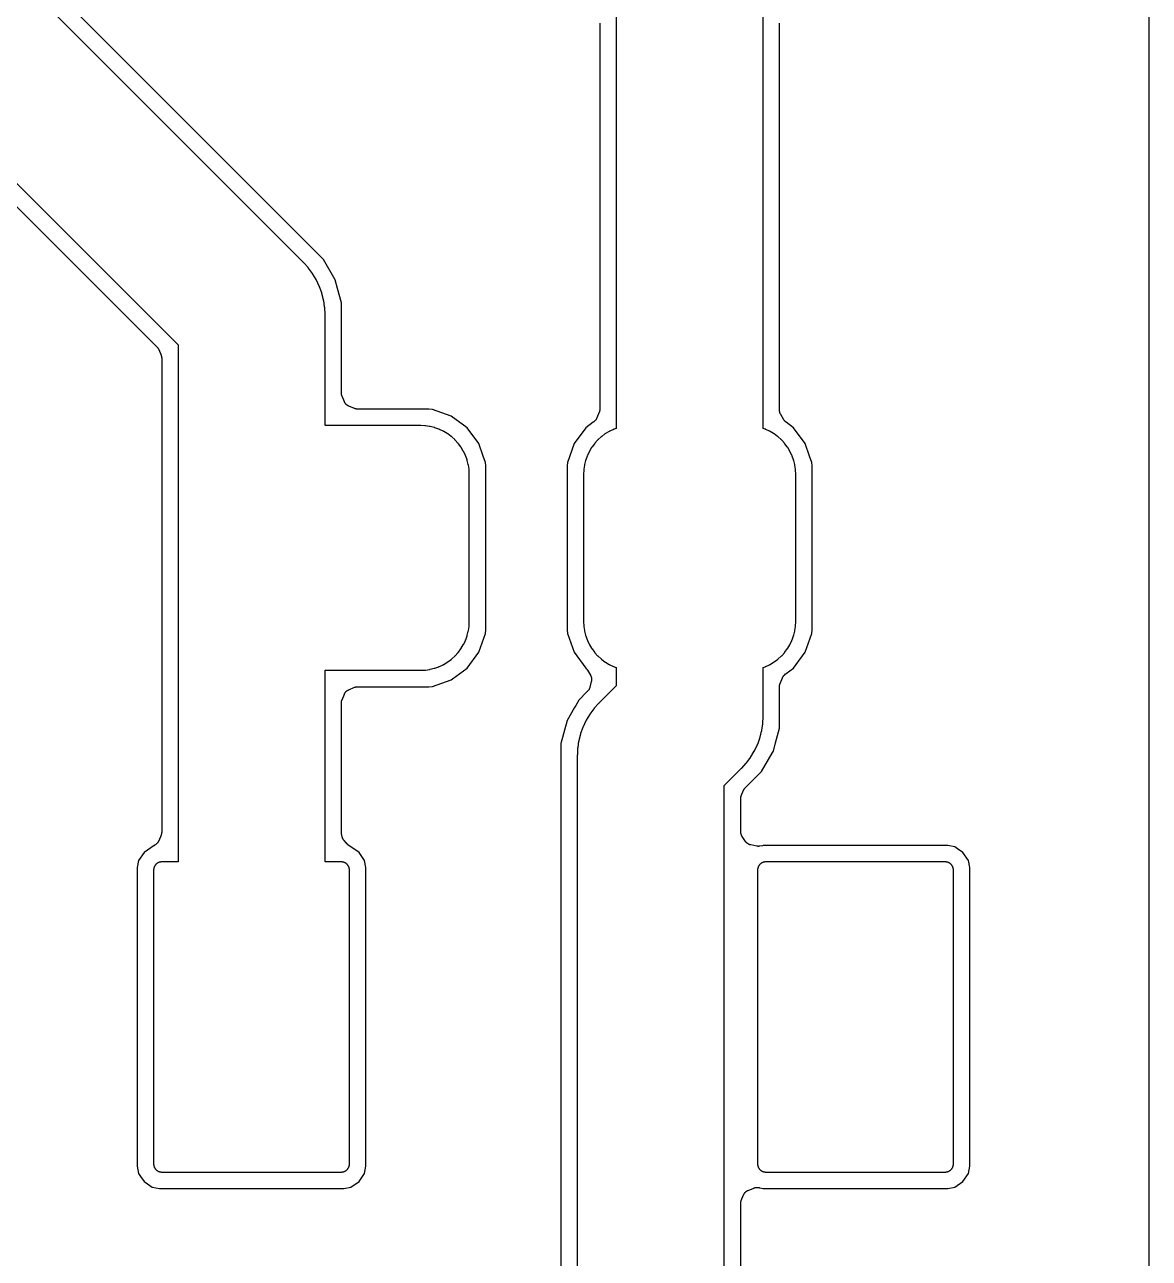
# Model space of a CAD drawing. Header units: metres. Extents: x 95.8 to 136.2, y -96.2 to -61.8.
# Drawn here: x 129.26 to 136.15, y -85.38 to -77.82 of the extents above; entities that cross this region are included whole.
import ezdxf

# ---------------------------------------------------------------- set-up
doc = ezdxf.new("R2010")
doc.units = ezdxf.units.M

msp = doc.modelspace()

# ---------------------------------------------------------------- linework, layer by layer
for points in [[(136.15, -94), (136.15, -64)], [(125.3354, -74.918), (130.1998, -79.7825), (130.1998, -82.95), (130.1, -82.95), (130.0988, -82.95), (130.0975, -82.9501), (130.0963, -82.9501), (130.0951, -82.9502), (130.0939, -82.9504), (130.0927, -82.9505), (130.0915, -82.9507), (130.0902, -82.951), (130.089, -82.9512), (130.0879, -82.9515), (130.0867, -82.9518), (130.0855, -82.9522), (130.0843, -82.9525), (130.0832, -82.9529), (130.082, -82.9534), (130.0809, -82.9538), (130.0797, -82.9543), (130.0786, -82.9548), (130.0775, -82.9553), (130.0764, -82.9559), (130.0754, -82.9565), (130.0743, -82.9571), (130.0733, -82.9578), (130.0722, -82.9584), (130.0712, -82.9591), (130.0702, -82.9598), (130.0692, -82.9606), (130.0683, -82.9613), (130.0673, -82.9621), (130.0664, -82.963), (130.0655, -82.9638), (130.0646, -82.9646), (130.0638, -82.9655), (130.063, -82.9664), (130.0621, -82.9673), (130.0613, -82.9683), (130.0606, -82.9692), (130.0598, -82.9702), (130.0591, -82.9712), (130.0584, -82.9722), (130.0578, -82.9733), (130.0571, -82.9743), (130.0565, -82.9754), (130.0559, -82.9764), (130.0553, -82.9775), (130.0548, -82.9786), (130.0543, -82.9797), (130.0538, -82.9809), (130.0534, -82.982), (130.0529, -82.9832), (130.0525, -82.9843), (130.0522, -82.9855), (130.0518, -82.9867), (130.0515, -82.9879), (130.0512, -82.989), (130.051, -82.9902), (130.0507, -82.9915), (130.0505, -82.9927), (130.0504, -82.9939), (130.0502, -82.9951), (130.0501, -82.9963), (130.0501, -82.9975), (130.05, -82.9988), (130.05, -83), (130.05, -84.8), (130.05, -84.8012), (130.0501, -84.8025), (130.0501, -84.8037), (130.0502, -84.8049), (130.0504, -84.8061), (130.0505, -84.8073), (130.0507, -84.8085), (130.051, -84.8098), (130.0512, -84.811), (130.0515, -84.8121), (130.0518, -84.8133), (130.0522, -84.8145), (130.0525, -84.8157), (130.0529, -84.8168), (130.0534, -84.818), (130.0538, -84.8191), (130.0543, -84.8203), (130.0548, -84.8214), (130.0553, -84.8225), (130.0559, -84.8236), (130.0565, -84.8246), (130.0571, -84.8257), (130.0578, -84.8267), (130.0584, -84.8278), (130.0591, -84.8288), (130.0598, -84.8298), (130.0606, -84.8308), (130.0613, -84.8317), (130.0621, -84.8327), (130.063, -84.8336), (130.0638, -84.8345), (130.0646, -84.8354), (130.0655, -84.8362), (130.0664, -84.837), (130.0673, -84.8379), (130.0683, -84.8387), (130.0692, -84.8394), (130.0702, -84.8402), (130.0712, -84.8409), (130.0722, -84.8416), (130.0733, -84.8422), (130.0743, -84.8429), (130.0754, -84.8435), (130.0764, -84.8441), (130.0775, -84.8447), (130.0786, -84.8452), (130.0797, -84.8457), (130.0809, -84.8462), (130.082, -84.8466), (130.0832, -84.8471), (130.0843, -84.8475), (130.0855, -84.8478), (130.0867, -84.8482), (130.0879, -84.8485), (130.089, -84.8488), (130.0902, -84.849), (130.0915, -84.8493), (130.0927, -84.8495), (130.0939, -84.8496), (130.0951, -84.8498), (130.0963, -84.8499), (130.0975, -84.8499), (130.0988, -84.85), (130.1, -84.85), (131.2, -84.85), (131.2012, -84.85), (131.2025, -84.8499), (131.2037, -84.8499), (131.2049, -84.8498), (131.2061, -84.8496), (131.2073, -84.8495), (131.2085, -84.8493), (131.2098, -84.849), (131.211, -84.8488), (131.2121, -84.8485), (131.2133, -84.8482), (131.2145, -84.8478), (131.2157, -84.8475), (131.2168, -84.8471), (131.218, -84.8466), (131.2191, -84.8462), (131.2203, -84.8457), (131.2214, -84.8452), (131.2225, -84.8447), (131.2236, -84.8441), (131.2246, -84.8435), (131.2257, -84.8429), (131.2267, -84.8422), (131.2278, -84.8416), (131.2288, -84.8409), (131.2298, -84.8402), (131.2308, -84.8394), (131.2317, -84.8387), (131.2327, -84.8379), (131.2336, -84.837), (131.2345, -84.8362), (131.2354, -84.8354), (131.2362, -84.8345), (131.237, -84.8336), (131.2379, -84.8327), (131.2387, -84.8317), (131.2394, -84.8308), (131.2402, -84.8298), (131.2409, -84.8288), (131.2416, -84.8278), (131.2422, -84.8267), (131.2429, -84.8257), (131.2435, -84.8246), (131.2441, -84.8236), (131.2447, -84.8225), (131.2452, -84.8214), (131.2457, -84.8203), (131.2462, -84.8191), (131.2466, -84.818), (131.2471, -84.8168), (131.2475, -84.8157), (131.2478, -84.8145), (131.2482, -84.8133), (131.2485, -84.8121), (131.2488, -84.811), (131.249, -84.8098), (131.2493, -84.8085), (131.2495, -84.8073), (131.2496, -84.8061), (131.2498, -84.8049), (131.2499, -84.8037), (131.2499, -84.8025), (131.25, -84.8012), (131.25, -84.8), (131.25, -83), (131.25, -82.9988), (131.2499, -82.9975), (131.2499, -82.9963), (131.2498, -82.9951), (131.2496, -82.9939), (131.2495, -82.9927), (131.2493, -82.9915), (131.249, -82.9902), (131.2488, -82.989), (131.2485, -82.9879), (131.2482, -82.9867), (131.2478, -82.9855), (131.2475, -82.9843), (131.2471, -82.9832), (131.2466, -82.982), (131.2462, -82.9809), (131.2457, -82.9797), (131.2452, -82.9786), (131.2447, -82.9775), (131.2441, -82.9764), (131.2435, -82.9754), (131.2429, -82.9743), (131.2422, -82.9733), (131.2416, -82.9722), (131.2409, -82.9712), (131.2402, -82.9702), (131.2394, -82.9692), (131.2387, -82.9683), (131.2379, -82.9673), (131.237, -82.9664), (131.2362, -82.9655), (131.2354, -82.9646), (131.2345, -82.9638), (131.2336, -82.963), (131.2327, -82.9621), (131.2317, -82.9613), (131.2308, -82.9606), (131.2298, -82.9598), (131.2288, -82.9591), (131.2278, -82.9584), (131.2267, -82.9578), (131.2257, -82.9571), (131.2246, -82.9565), (131.2236, -82.9559), (131.2225, -82.9553), (131.2214, -82.9548), (131.2203, -82.9543), (131.2191, -82.9538), (131.218, -82.9534), (131.2168, -82.9529), (131.2157, -82.9525), (131.2145, -82.9522), (131.2133, -82.9518), (131.2121, -82.9515), (131.211, -82.9512), (131.2098, -82.951), (131.2085, -82.9507), (131.2073, -82.9505), (131.2061, -82.9504), (131.2049, -82.9502), (131.2037, -82.9501), (131.2025, -82.9501), (131.2012, -82.95), (131.2, -82.95), (131.1002, -82.95), (131.1002, -81.776), (131.684, -81.776), (131.6852, -81.776), (131.6865, -81.7759), (131.711, -81.7747), (131.7122, -81.7747), (131.7134, -81.7746), (131.7146, -81.7744), (131.7158, -81.7743), (131.7401, -81.7707), (131.7413, -81.7705), (131.7425, -81.7702), (131.7437, -81.77), (131.7449, -81.7697), (131.7687, -81.7637), (131.7699, -81.7634), (131.7711, -81.7631), (131.7723, -81.7627), (131.7734, -81.7623), (131.7965, -81.754), (131.7977, -81.7536), (131.7988, -81.7532), (131.7999, -81.7527), (131.801, -81.7522), (131.8232, -81.7417), (131.8243, -81.7411), (131.8254, -81.7406), (131.8265, -81.74), (131.8276, -81.7394), (131.8486, -81.7268), (131.8496, -81.7261), (131.8507, -81.7254), (131.8517, -81.7247), (131.8527, -81.724), (131.8724, -81.7094), (131.8734, -81.7087), (131.8743, -81.7079), (131.8753, -81.7071), (131.8762, -81.7063), (131.8944, -81.6898), (131.8953, -81.689), (131.8961, -81.6881), (131.897, -81.6873), (131.8978, -81.6864), (131.9143, -81.6682), (131.9151, -81.6673), (131.9159, -81.6663), (131.9167, -81.6654), (131.9174, -81.6644), (131.932, -81.6447), (131.9327, -81.6437), (131.9334, -81.6427), (131.9341, -81.6416), (131.9348, -81.6406), (131.9474, -81.6196), (131.948, -81.6185), (131.9486, -81.6174), (131.9491, -81.6163), (131.9497, -81.6152), (131.9602, -81.593), (131.9607, -81.5919), (131.9612, -81.5908), (131.9616, -81.5897), (131.962, -81.5885), (131.9703, -81.5654), (131.9707, -81.5643), (131.9711, -81.5631), (131.9714, -81.5619), (131.9717, -81.5607), (131.9777, -81.5369), (131.978, -81.5357), (131.9782, -81.5345), (131.9785, -81.5333), (131.9787, -81.5321), (131.9823, -81.5078), (131.9824, -81.5066), (131.9826, -81.5054), (131.9827, -81.5042), (131.9827, -81.503), (131.9839, -81.4785), (131.984, -81.4772), (131.984, -81.476), (131.984, -80.576), (131.984, -80.5748), (131.9839, -80.5735), (131.9827, -80.549), (131.9827, -80.5478), (131.9826, -80.5466), (131.9824, -80.5454), (131.9823, -80.5442), (131.9787, -80.5199), (131.9785, -80.5187), (131.9782, -80.5175), (131.978, -80.5163), (131.9777, -80.5151), (131.9717, -80.4913), (131.9714, -80.4901), (131.9711, -80.4889), (131.9707, -80.4877), (131.9703, -80.4866), (131.962, -80.4635), (131.9616, -80.4623), (131.9612, -80.4612), (131.9607, -80.4601), (131.9602, -80.459), (131.9497, -80.4368), (131.9491, -80.4357), (131.9486, -80.4346), (131.948, -80.4335), (131.9474, -80.4324), (131.9348, -80.4114), (131.9341, -80.4104), (131.9334, -80.4093), (131.9327, -80.4083), (131.932, -80.4073), (131.9174, -80.3876), (131.9167, -80.3866), (131.9159, -80.3857), (131.9151, -80.3847), (131.9143, -80.3838), (131.8978, -80.3656), (131.897, -80.3647), (131.8961, -80.3639), (131.8953, -80.363), (131.8944, -80.3622), (131.8762, -80.3457), (131.8753, -80.3449), (131.8743, -80.3441), (131.8734, -80.3433), (131.8724, -80.3426), (131.8527, -80.328), (131.8517, -80.3273), (131.8507, -80.3266), (131.8496, -80.3259), (131.8486, -80.3252), (131.8276, -80.3126), (131.8265, -80.312), (131.8254, -80.3114), (131.8243, -80.3109), (131.8232, -80.3103), (131.801, -80.2998), (131.7999, -80.2993), (131.7988, -80.2988), (131.7977, -80.2984), (131.7965, -80.298), (131.7734, -80.2897), (131.7723, -80.2893), (131.7711, -80.2889), (131.7699, -80.2886), (131.7687, -80.2883), (131.7449, -80.2823), (131.7437, -80.282), (131.7425, -80.2818), (131.7413, -80.2815), (131.7401, -80.2813), (131.7158, -80.2777), (131.7146, -80.2776), (131.7134, -80.2774), (131.7122, -80.2773), (131.711, -80.2773), (131.6865, -80.2761), (131.6852, -80.276), (131.684, -80.276), (131.1002, -80.276), (131.1002, -79.596), (131.1002, -79.5948), (131.1001, -79.5935), (131.0982, -79.5543), (131.0981, -79.5531), (131.098, -79.5519), (131.0979, -79.5507), (131.0977, -79.5494), (131.092, -79.5106), (131.0918, -79.5094), (131.0915, -79.5082), (131.0913, -79.507), (131.091, -79.5058), (131.0815, -79.4677), (131.0812, -79.4665), (131.0808, -79.4653), (131.0804, -79.4641), (131.08, -79.463), (131.0668, -79.426), (131.0664, -79.4249), (131.0659, -79.4237), (131.0654, -79.4226), (131.0649, -79.4215), (131.0481, -79.386), (131.0476, -79.3849), (131.047, -79.3838), (131.0464, -79.3827), (131.0458, -79.3816), (131.0256, -79.348), (131.025, -79.3469), (131.0243, -79.3459), (131.0236, -79.3449), (131.0229, -79.3439), (130.9995, -79.3123), (130.9988, -79.3114), (130.998, -79.3104), (130.9972, -79.3095), (130.9964, -79.3085), (130.97, -79.2794), (130.9692, -79.2785), (130.9683, -79.2777), (125.7066, -74.0159)], [(125.9518, -75.6763), (130.0705, -79.795), (130.0714, -79.7959), (130.0722, -79.7968), (130.073, -79.7977), (130.0738, -79.7987), (130.0746, -79.7996), (130.0753, -79.8006), (130.076, -79.8016), (130.0767, -79.8026), (130.0774, -79.8036), (130.078, -79.8047), (130.0787, -79.8057), (130.0792, -79.8068), (130.0798, -79.8079), (130.0803, -79.809), (130.0809, -79.8101), (130.0813, -79.8112), (130.0957, -79.8459), (130.0961, -79.847), (130.0966, -79.8482), (130.097, -79.8493), (130.0973, -79.8505), (130.0977, -79.8517), (130.098, -79.8529), (130.0983, -79.8541), (130.0985, -79.8553), (130.0988, -79.8565), (130.099, -79.8577), (130.0991, -79.8589), (130.0993, -79.8601), (130.0994, -79.8614), (130.0994, -79.8626), (130.0995, -79.8638), (130.0995, -79.865), (130.0995, -82.7669), (130.0995, -82.7681), (130.0994, -82.7694), (130.0994, -82.7706), (130.0993, -82.7718), (130.0991, -82.773), (130.099, -82.7742), (130.0988, -82.7755), (130.0985, -82.7767), (130.0983, -82.7779), (130.098, -82.7791), (130.0977, -82.7802), (130.0973, -82.7814), (130.097, -82.7826), (130.0966, -82.7837), (130.0961, -82.7849), (130.0957, -82.786), (130.0813, -82.8207), (130.0809, -82.8218), (130.0803, -82.8229), (130.0798, -82.824), (130.0792, -82.8251), (130.0787, -82.8262), (130.078, -82.8273), (130.0774, -82.8283), (130.0767, -82.8293), (130.076, -82.8303), (130.0753, -82.8313), (130.0746, -82.8323), (130.0738, -82.8333), (130.073, -82.8342), (130.0722, -82.8351), (130.0714, -82.836), (130.0705, -82.8369), (130.0696, -82.8378), (130.0687, -82.8386), (130.0678, -82.8394), (130.0669, -82.8402), (130.0659, -82.841), (130.0649, -82.8417), (130.0639, -82.8424), (130.0629, -82.8431), (130.0593, -82.8455), (130.0584, -82.8463), (130.0575, -82.8471), (130.0565, -82.8479), (130.0556, -82.8486), (130.0546, -82.8493), (130.0536, -82.85), (129.9915, -82.8915), (129.9582, -82.9413), (129.9495, -82.9852), (129.9495, -84.8148), (129.9582, -84.8587), (129.9705, -84.877), (129.9915, -84.9085), (129.9984, -84.9131), (130.0413, -84.9418), (130.0852, -84.9505), (131.2148, -84.9505), (131.2587, -84.9418), (131.3085, -84.9085), (131.3418, -84.8587), (131.3505, -84.8148), (131.3505, -82.9852), (131.3418, -82.9413), (131.3085, -82.8915), (131.2464, -82.85), (131.2454, -82.8493), (131.2444, -82.8486), (131.2435, -82.8479), (131.2425, -82.8471), (131.2416, -82.8463), (131.2406, -82.8455), (131.2397, -82.8447), (131.2389, -82.8438), (131.238, -82.8429), (131.2372, -82.842), (131.2364, -82.8411), (131.2356, -82.8402), (131.2348, -82.8392), (131.2341, -82.8382), (131.2333, -82.8372), (131.2326, -82.8362), (131.232, -82.8352), (131.2313, -82.8342), (131.2307, -82.8331), (131.2304, -82.8325), (131.2189, -82.821), (131.218, -82.8201), (131.2172, -82.8192), (131.2164, -82.8183), (131.2156, -82.8174), (131.2148, -82.8164), (131.2141, -82.8154), (131.2133, -82.8144), (131.2126, -82.8134), (131.212, -82.8124), (131.2113, -82.8113), (131.2107, -82.8103), (131.2101, -82.8092), (131.2096, -82.8081), (131.209, -82.807), (131.2085, -82.8059), (131.208, -82.8048), (131.2076, -82.8036), (131.2071, -82.8025), (131.2067, -82.8013), (131.2064, -82.8002), (131.206, -82.799), (131.2057, -82.7978), (131.2054, -82.7966), (131.2052, -82.7954), (131.2015, -82.7767), (131.2012, -82.7754), (131.201, -82.7742), (131.2009, -82.773), (131.2007, -82.7718), (131.2006, -82.7706), (131.2006, -82.7694), (131.2005, -82.7681), (131.2005, -82.7669), (131.2005, -81.9755), (131.2005, -81.9743), (131.2006, -81.973), (131.2006, -81.9718), (131.2007, -81.9706), (131.2009, -81.9694), (131.201, -81.9682), (131.2012, -81.967), (131.2015, -81.9657), (131.2017, -81.9645), (131.202, -81.9634), (131.2023, -81.9622), (131.2027, -81.961), (131.203, -81.9598), (131.2034, -81.9587), (131.2039, -81.9575), (131.2043, -81.9564), (131.2187, -81.9217), (131.2191, -81.9206), (131.2197, -81.9195), (131.2202, -81.9184), (131.2208, -81.9173), (131.2213, -81.9162), (131.222, -81.9151), (131.2226, -81.9141), (131.2233, -81.9131), (131.224, -81.9121), (131.2247, -81.9111), (131.2254, -81.9101), (131.2262, -81.9091), (131.227, -81.9082), (131.2278, -81.9073), (131.2286, -81.9064), (131.2295, -81.9055), (131.2304, -81.9046), (131.2313, -81.9038), (131.2322, -81.903), (131.2331, -81.9022), (131.2341, -81.9014), (131.2351, -81.9007), (131.2361, -81.9), (131.2371, -81.8993), (131.2381, -81.8986), (131.2391, -81.898), (131.2402, -81.8973), (131.2413, -81.8968), (131.2424, -81.8962), (131.2435, -81.8957), (131.2446, -81.8951), (131.2457, -81.8947), (131.2804, -81.8803), (131.2815, -81.8799), (131.2827, -81.8794), (131.2838, -81.879), (131.285, -81.8787), (131.2862, -81.8783), (131.2874, -81.878), (131.2885, -81.8777), (131.2897, -81.8775), (131.291, -81.8772), (131.2922, -81.877), (131.2934, -81.8769), (131.2946, -81.8767), (131.2958, -81.8766), (131.297, -81.8766), (131.2983, -81.8765), (131.2995, -81.8765), (131.7359, -81.8765), (131.7579, -81.8744), (131.8733, -81.8341), (131.8818, -81.8278), (131.9704, -81.7624), (132.0421, -81.6653), (132.0824, -81.5499), (132.0845, -81.5279), (132.0845, -80.5241), (132.0824, -80.5021), (132.069, -80.4636), (132.0421, -80.3867), (131.9704, -80.2896), (131.8733, -80.2179), (131.7579, -80.1776), (131.7359, -80.1755), (131.2995, -80.1755), (131.2983, -80.1755), (131.297, -80.1754), (131.2958, -80.1754), (131.2946, -80.1753), (131.2934, -80.1751), (131.2922, -80.175), (131.291, -80.1748), (131.2897, -80.1745), (131.2885, -80.1743), (131.2874, -80.174), (131.2862, -80.1737), (131.285, -80.1733), (131.2838, -80.173), (131.2827, -80.1726), (131.2815, -80.1721), (131.2804, -80.1717), (131.2457, -80.1573), (131.2446, -80.1569), (131.2435, -80.1563), (131.2424, -80.1558), (131.2413, -80.1552), (131.2402, -80.1547), (131.2391, -80.154), (131.2381, -80.1534), (131.2371, -80.1527), (131.2361, -80.152), (131.2351, -80.1513), (131.2341, -80.1506), (131.2331, -80.1498), (131.2322, -80.149), (131.2313, -80.1482), (131.2304, -80.1474), (131.2295, -80.1465), (131.2286, -80.1456), (131.2278, -80.1447), (131.227, -80.1438), (131.2262, -80.1429), (131.2254, -80.1419), (131.2247, -80.1409), (131.224, -80.1399), (131.2233, -80.1389), (131.2226, -80.1379), (131.222, -80.1369), (131.2213, -80.1358), (131.2208, -80.1347), (131.2202, -80.1336), (131.2197, -80.1325), (131.2191, -80.1314), (131.2187, -80.1303), (131.2043, -80.0956), (131.2039, -80.0945), (131.2034, -80.0933), (131.203, -80.0922), (131.2027, -80.091), (131.2023, -80.0898), (131.202, -80.0886), (131.2017, -80.0875), (131.2015, -80.0863), (131.2012, -80.085), (131.201, -80.0838), (131.2009, -80.0826), (131.2007, -80.0814), (131.2006, -80.0802), (131.2006, -80.079), (131.2005, -80.0777), (131.2005, -80.0765), (131.2005, -79.679), (131.2005, -79.5235), (131.177, -79.4359), (131.163, -79.3835), (131.0905, -79.258), (125.8361, -74.0036)], [(132.8838, -77.6945), (132.8838, -80.2935), (132.8715, -80.298), (132.8703, -80.2984), (132.8692, -80.2988), (132.8681, -80.2993), (132.867, -80.2998), (132.8448, -80.3103), (132.8437, -80.3109), (132.8426, -80.3114), (132.8415, -80.312), (132.8404, -80.3126), (132.8194, -80.3252), (132.8184, -80.3259), (132.8173, -80.3266), (132.8163, -80.3273), (132.8153, -80.328), (132.7956, -80.3426), (132.7946, -80.3433), (132.7937, -80.3441), (132.7927, -80.3449), (132.7918, -80.3457), (132.7736, -80.3622), (132.7727, -80.363), (132.7719, -80.3639), (132.771, -80.3647), (132.7702, -80.3656), (132.7537, -80.3838), (132.7529, -80.3847), (132.7521, -80.3857), (132.7513, -80.3866), (132.7506, -80.3876), (132.736, -80.4073), (132.7353, -80.4083), (132.7346, -80.4093), (132.7339, -80.4104), (132.7332, -80.4114), (132.7206, -80.4324), (132.72, -80.4335), (132.7194, -80.4346), (132.7189, -80.4357), (132.7183, -80.4368), (132.7078, -80.459), (132.7073, -80.4601), (132.7068, -80.4612), (132.7064, -80.4623), (132.706, -80.4635), (132.6977, -80.4866), (132.6973, -80.4877), (132.6969, -80.4889), (132.6966, -80.4901), (132.6963, -80.4913), (132.6903, -80.5151), (132.69, -80.5163), (132.6898, -80.5175), (132.6895, -80.5187), (132.6893, -80.5199), (132.6857, -80.5442), (132.6856, -80.5454), (132.6854, -80.5466), (132.6853, -80.5478), (132.6853, -80.549), (132.6841, -80.5735), (132.684, -80.5748), (132.684, -80.576), (132.684, -81.476), (132.684, -81.4772), (132.6841, -81.4785), (132.6853, -81.503), (132.6853, -81.5042), (132.6854, -81.5054), (132.6856, -81.5066), (132.6857, -81.5078), (132.6893, -81.5321), (132.6895, -81.5333), (132.6898, -81.5345), (132.69, -81.5357), (132.6903, -81.5369), (132.6963, -81.5607), (132.6966, -81.5619), (132.6969, -81.5631), (132.6973, -81.5643), (132.6977, -81.5654), (132.706, -81.5885), (132.7064, -81.5897), (132.7068, -81.5908), (132.7073, -81.5919), (132.7078, -81.593), (132.7183, -81.6152), (132.7189, -81.6163), (132.7194, -81.6174), (132.72, -81.6185), (132.7206, -81.6196), (132.7332, -81.6406), (132.7339, -81.6416), (132.7346, -81.6427), (132.7353, -81.6437), (132.736, -81.6447), (132.7506, -81.6644), (132.7513, -81.6654), (132.7521, -81.6663), (132.7529, -81.6673), (132.7537, -81.6682), (132.7702, -81.6864), (132.771, -81.6873), (132.7719, -81.6881), (132.7727, -81.689), (132.7736, -81.6898), (132.7918, -81.7063), (132.7927, -81.7071), (132.7937, -81.7079), (132.7946, -81.7087), (132.7956, -81.7094), (132.8153, -81.724), (132.8163, -81.7247), (132.8173, -81.7254), (132.8184, -81.7261), (132.8194, -81.7268), (132.8404, -81.7394), (132.8415, -81.74), (132.8426, -81.7406), (132.8437, -81.7411), (132.8448, -81.7417), (132.867, -81.7522), (132.8681, -81.7527), (132.8692, -81.7532), (132.8703, -81.7536), (132.8715, -81.754), (132.8838, -81.7585), (132.8838, -81.8715), (132.7777, -81.9777), (132.7768, -81.9785), (132.776, -81.9794), (132.7496, -82.0085), (132.7488, -82.0095), (132.748, -82.0104), (132.7472, -82.0114), (132.7465, -82.0123), (132.7231, -82.0439), (132.7224, -82.0449), (132.7217, -82.0459), (132.721, -82.0469), (132.7204, -82.048), (132.7002, -82.0816), (132.6996, -82.0827), (132.699, -82.0838), (132.6984, -82.0849), (132.6979, -82.086), (132.6811, -82.1215), (132.6806, -82.1226), (132.6801, -82.1237), (132.6796, -82.1249), (132.6792, -82.126), (132.666, -82.163), (132.6656, -82.1641), (132.6652, -82.1653), (132.6648, -82.1665), (132.6645, -82.1677), (132.655, -82.2058), (132.6547, -82.207), (132.6545, -82.2082), (132.6542, -82.2094), (132.654, -82.2106), (132.6483, -82.2494), (132.6481, -82.2507), (132.648, -82.2519), (132.6479, -82.2531), (132.6478, -82.2543), (132.6459, -82.2935), (132.6458, -82.2948), (132.6458, -82.296), (132.6458, -90.4379)], [(133.5462, -90.6244), (133.5462, -82.4825), (133.6523, -82.3763), (133.6532, -82.3755), (133.654, -82.3746), (133.6804, -82.3455), (133.6812, -82.3445), (133.682, -82.3436), (133.6828, -82.3426), (133.6835, -82.3417), (133.7069, -82.3101), (133.7076, -82.3091), (133.7083, -82.3081), (133.709, -82.3071), (133.7096, -82.306), (133.7298, -82.2724), (133.7304, -82.2713), (133.731, -82.2702), (133.7316, -82.2691), (133.7321, -82.268), (133.7489, -82.2325), (133.7494, -82.2314), (133.7499, -82.2303), (133.7504, -82.2291), (133.7508, -82.228), (133.764, -82.191), (133.7644, -82.1899), (133.7648, -82.1887), (133.7652, -82.1875), (133.7655, -82.1863), (133.775, -82.1482), (133.7753, -82.147), (133.7755, -82.1458), (133.7758, -82.1446), (133.776, -82.1434), (133.7817, -82.1046), (133.7819, -82.1033), (133.782, -82.1021), (133.7821, -82.1009), (133.7822, -82.0997), (133.7841, -82.0605), (133.7842, -82.0592), (133.7842, -82.058), (133.7842, -81.7585), (133.7965, -81.754), (133.7977, -81.7536), (133.7988, -81.7532), (133.7999, -81.7527), (133.801, -81.7522), (133.8232, -81.7417), (133.8243, -81.7411), (133.8254, -81.7406), (133.8265, -81.74), (133.8276, -81.7394), (133.8486, -81.7268), (133.8496, -81.7261), (133.8507, -81.7254), (133.8517, -81.7247), (133.8527, -81.724), (133.8724, -81.7094), (133.8734, -81.7087), (133.8743, -81.7079), (133.8753, -81.7071), (133.8762, -81.7063), (133.8944, -81.6898), (133.8953, -81.689), (133.8961, -81.6881), (133.897, -81.6873), (133.8978, -81.6864), (133.9143, -81.6682), (133.9151, -81.6673), (133.9159, -81.6663), (133.9167, -81.6654), (133.9174, -81.6644), (133.932, -81.6447), (133.9327, -81.6437), (133.9334, -81.6427), (133.9341, -81.6416), (133.9348, -81.6406), (133.9474, -81.6196), (133.948, -81.6185), (133.9486, -81.6174), (133.9491, -81.6163), (133.9497, -81.6152), (133.9602, -81.593), (133.9607, -81.5919), (133.9612, -81.5908), (133.9616, -81.5897), (133.962, -81.5885), (133.9703, -81.5654), (133.9707, -81.5643), (133.9711, -81.5631), (133.9714, -81.5619), (133.9717, -81.5607), (133.9777, -81.5369), (133.978, -81.5357), (133.9782, -81.5345), (133.9785, -81.5333), (133.9787, -81.5321), (133.9823, -81.5078), (133.9824, -81.5066), (133.9826, -81.5054), (133.9827, -81.5042), (133.9827, -81.503), (133.9839, -81.4785), (133.984, -81.4772), (133.984, -81.476), (133.984, -80.576), (133.984, -80.5748), (133.9839, -80.5735), (133.9827, -80.549), (133.9827, -80.5478), (133.9826, -80.5466), (133.9824, -80.5454), (133.9823, -80.5442), (133.9787, -80.5199), (133.9785, -80.5187), (133.9782, -80.5175), (133.978, -80.5163), (133.9777, -80.5151), (133.9717, -80.4913), (133.9714, -80.4901), (133.9711, -80.4889), (133.9707, -80.4877), (133.9703, -80.4866), (133.962, -80.4635), (133.9616, -80.4623), (133.9612, -80.4612), (133.9607, -80.4601), (133.9602, -80.459), (133.9497, -80.4368), (133.9491, -80.4357), (133.9486, -80.4346), (133.948, -80.4335), (133.9474, -80.4324), (133.9348, -80.4114), (133.9341, -80.4104), (133.9334, -80.4093), (133.9327, -80.4083), (133.932, -80.4073), (133.9174, -80.3876), (133.9167, -80.3866), (133.9159, -80.3857), (133.9151, -80.3847), (133.9143, -80.3838), (133.8978, -80.3656), (133.897, -80.3647), (133.8961, -80.3639), (133.8953, -80.363), (133.8944, -80.3622), (133.8762, -80.3457), (133.8753, -80.3449), (133.8743, -80.3441), (133.8734, -80.3433), (133.8724, -80.3426), (133.8527, -80.328), (133.8517, -80.3273), (133.8507, -80.3266), (133.8496, -80.3259), (133.8486, -80.3252), (133.8276, -80.3126), (133.8265, -80.312), (133.8254, -80.3114), (133.8243, -80.3109), (133.8232, -80.3103), (133.801, -80.2998), (133.7999, -80.2993), (133.7988, -80.2988), (133.7977, -80.2984), (133.7965, -80.298), (133.7842, -80.2935), (133.7842, -77.6945)], [(132.7835, -77.8118), (132.7835, -80.1762), (132.7835, -80.1775), (132.7834, -80.1787), (132.7834, -80.1799), (132.7833, -80.1811), (132.7831, -80.1824), (132.783, -80.1836), (132.7828, -80.1848), (132.7825, -80.186), (132.7823, -80.1872), (132.782, -80.1884), (132.7817, -80.1896), (132.7813, -80.1907), (132.781, -80.1919), (132.7806, -80.1931), (132.7801, -80.1942), (132.7797, -80.1954), (132.7653, -80.23), (132.7649, -80.2311), (132.7643, -80.2323), (132.7638, -80.2334), (132.7632, -80.2345), (132.7626, -80.2355), (132.762, -80.2366), (132.7614, -80.2376), (132.7607, -80.2387), (132.76, -80.2397), (132.7593, -80.2407), (132.7585, -80.2417), (132.7578, -80.2426), (132.757, -80.2436), (132.7562, -80.2445), (132.7553, -80.2454), (132.7545, -80.2463), (132.7536, -80.2471), (132.7527, -80.248), (132.7518, -80.2488), (132.7462, -80.2536), (132.7453, -80.2544), (132.7443, -80.2551), (132.7433, -80.2559), (132.6976, -80.2896), (132.6259, -80.3867), (132.5856, -80.502), (132.5835, -80.5241), (132.5835, -81.5279), (132.5856, -81.5499), (132.6259, -81.6652), (132.6986, -81.7637), (132.6989, -81.764), (132.6998, -81.7649), (132.7006, -81.7658), (132.7014, -81.7667), (132.7022, -81.7677), (132.703, -81.7686), (132.7037, -81.7696), (132.7045, -81.7706), (132.7052, -81.7716), (132.7058, -81.7726), (132.7065, -81.7737), (132.7066, -81.7739), (132.7073, -81.775), (132.7259, -81.8058), (132.7265, -81.8069), (132.7271, -81.808), (132.7276, -81.809), (132.7282, -81.8101), (132.7287, -81.8113), (132.7292, -81.8124), (132.7296, -81.8135), (132.7301, -81.8147), (132.7305, -81.8158), (132.7308, -81.817), (132.7312, -81.8182), (132.7315, -81.8194), (132.7318, -81.8206), (132.732, -81.8218), (132.7323, -81.823), (132.7325, -81.8242), (132.7326, -81.8254), (132.7328, -81.8266), (132.7329, -81.8278), (132.7329, -81.829), (132.733, -81.8303), (132.733, -81.8315), (132.733, -81.8327), (132.733, -81.834), (132.7329, -81.8352), (132.7328, -81.8364), (132.7326, -81.8376), (132.7325, -81.8388), (132.7323, -81.84), (132.7321, -81.8412), (132.7318, -81.8424), (132.7315, -81.8436), (132.7225, -81.88), (132.7222, -81.8812), (132.7219, -81.8824), (132.7215, -81.8836), (132.7211, -81.8848), (132.7207, -81.8859), (132.7202, -81.887), (132.7197, -81.8882), (132.7192, -81.8893), (132.7187, -81.8904), (132.7181, -81.8915), (132.7175, -81.8926), (132.7169, -81.8936), (132.7163, -81.8947), (132.7156, -81.8957), (132.7149, -81.8967), (132.7142, -81.8977), (132.7134, -81.8987), (132.7127, -81.8997), (132.7119, -81.9006), (132.7071, -81.9062), (132.7063, -81.9071), (132.7054, -81.908), (132.7046, -81.9089), (132.6555, -81.958), (132.6364, -81.991), (132.629, -82.0039), (132.583, -82.0835), (132.5455, -82.2235), (132.5455, -82.3789), (132.5455, -82.379), (132.5455, -90.3554)], [(133.6465, -89.0592), (133.6465, -85.0435), (133.6465, -85.0423), (133.6466, -85.0411), (133.6466, -85.0399), (133.6467, -85.0386), (133.6469, -85.0374), (133.647, -85.0362), (133.6472, -85.035), (133.6475, -85.0338), (133.6477, -85.0326), (133.648, -85.0314), (133.6483, -85.0302), (133.6487, -85.029), (133.649, -85.0279), (133.6494, -85.0267), (133.6499, -85.0256), (133.6503, -85.0244), (133.6647, -84.9898), (133.6651, -84.9886), (133.6657, -84.9875), (133.6662, -84.9864), (133.6668, -84.9853), (133.6673, -84.9843), (133.668, -84.9832), (133.6686, -84.9821), (133.6693, -84.9811), (133.67, -84.9801), (133.6707, -84.9791), (133.6714, -84.9781), (133.6722, -84.9772), (133.673, -84.9762), (133.6738, -84.9753), (133.6746, -84.9744), (133.6755, -84.9735), (133.6764, -84.9727), (133.6773, -84.9719), (133.6782, -84.971), (133.6791, -84.9702), (133.6801, -84.9695), (133.6811, -84.9687), (133.6821, -84.968), (133.6831, -84.9673), (133.6841, -84.9667), (133.6851, -84.966), (133.6862, -84.9654), (133.6873, -84.9648), (133.6884, -84.9642), (133.6895, -84.9637), (133.6906, -84.9632), (133.6917, -84.9627), (133.7264, -84.9484), (133.7275, -84.9479), (133.7287, -84.9475), (133.7298, -84.9471), (133.731, -84.9467), (133.7322, -84.9464), (133.7334, -84.946), (133.7345, -84.9458), (133.7357, -84.9455), (133.737, -84.9453), (133.7382, -84.9451), (133.7394, -84.9449), (133.7406, -84.9448), (133.7418, -84.9447), (133.743, -84.9446), (133.7443, -84.9446), (133.7455, -84.9445), (133.7467, -84.9446), (133.748, -84.9446), (133.7492, -84.9447), (133.7504, -84.9448), (133.76, -84.9457), (133.7612, -84.9459), (133.7624, -84.946), (133.7636, -84.9462), (133.7648, -84.9464), (133.7852, -84.9505), (134.9148, -84.9505), (134.9587, -84.9418), (135.0085, -84.9085), (135.0418, -84.8587), (135.0505, -84.8148), (135.0505, -82.9852), (135.0418, -82.9413), (135.0085, -82.8915), (134.9757, -82.8696), (134.9587, -82.8582), (134.9148, -82.8495), (133.7852, -82.8495), (133.7797, -82.8506), (133.7648, -82.8536), (133.7636, -82.8538), (133.7624, -82.854), (133.7612, -82.8541), (133.76, -82.8543), (133.7587, -82.8544), (133.7575, -82.8545), (133.7563, -82.8545), (133.7551, -82.8545), (133.7538, -82.8545), (133.7526, -82.8545), (133.7514, -82.8544), (133.7502, -82.8543), (133.7489, -82.8541), (133.7477, -82.854), (133.7465, -82.8538), (133.7453, -82.8536), (133.7085, -82.8462), (133.7073, -82.846), (133.7061, -82.8457), (133.7049, -82.8454), (133.7038, -82.845), (133.7026, -82.8447), (133.7014, -82.8443), (133.7003, -82.8438), (133.6991, -82.8434), (133.698, -82.8429), (133.6969, -82.8424), (133.6958, -82.8419), (133.6947, -82.8413), (133.6936, -82.8407), (133.6926, -82.8401), (133.6915, -82.8394), (133.6905, -82.8388), (133.6895, -82.8381), (133.6885, -82.8374), (133.6875, -82.8366), (133.6866, -82.8358), (133.6856, -82.8351), (133.6847, -82.8342), (133.6838, -82.8334), (133.6829, -82.8325), (133.6821, -82.8317), (133.6812, -82.8308), (133.6804, -82.8299), (133.6796, -82.8289), (133.6789, -82.828), (133.6781, -82.827), (133.6774, -82.826), (133.6767, -82.825), (133.6559, -82.7938), (133.6552, -82.7928), (133.6546, -82.7917), (133.6539, -82.7907), (133.6533, -82.7896), (133.6528, -82.7885), (133.6522, -82.7874), (133.6517, -82.7863), (133.6512, -82.7851), (133.6508, -82.784), (133.6504, -82.7829), (133.65, -82.7817), (133.6496, -82.7805), (133.6493, -82.7793), (133.6489, -82.7782), (133.6487, -82.777), (133.6484, -82.7758), (133.6482, -82.7746), (133.648, -82.7733), (133.6478, -82.7721), (133.6477, -82.7709), (133.6467, -82.7614), (133.6466, -82.7601), (133.6466, -82.7589), (133.6465, -82.7577), (133.6465, -82.7565), (133.6465, -82.565), (133.6465, -82.5638), (133.6466, -82.5626), (133.6466, -82.5614), (133.6467, -82.5601), (133.6469, -82.5589), (133.647, -82.5577), (133.6472, -82.5565), (133.6475, -82.5553), (133.6477, -82.5541), (133.648, -82.5529), (133.6483, -82.5517), (133.6487, -82.5505), (133.649, -82.5493), (133.6494, -82.5482), (133.6499, -82.547), (133.6503, -82.5459), (133.6647, -82.5112), (133.6651, -82.5101), (133.6657, -82.509), (133.6662, -82.5079), (133.6668, -82.5068), (133.6673, -82.5057), (133.668, -82.5047), (133.6686, -82.5036), (133.6693, -82.5026), (133.67, -82.5016), (133.6707, -82.5006), (133.6714, -82.4996), (133.6722, -82.4987), (133.673, -82.4977), (133.6738, -82.4968), (133.6746, -82.4959), (133.6755, -82.495), (133.7745, -82.396), (133.8397, -82.2831), (133.847, -82.2705), (133.8603, -82.2206), (133.8845, -82.1305), (133.8845, -81.976), (133.8845, -81.9759), (133.8845, -81.8758), (133.8845, -81.8745), (133.8846, -81.8733), (133.8846, -81.8721), (133.8847, -81.8709), (133.8849, -81.8696), (133.885, -81.8684), (133.8852, -81.8672), (133.8855, -81.866), (133.8857, -81.8648), (133.886, -81.8636), (133.8863, -81.8624), (133.8867, -81.8613), (133.887, -81.8601), (133.8874, -81.8589), (133.8879, -81.8578), (133.8883, -81.8566), (133.9027, -81.822), (133.9031, -81.8209), (133.9037, -81.8197), (133.9042, -81.8186), (133.9048, -81.8175), (133.9054, -81.8165), (133.906, -81.8154), (133.9066, -81.8144), (133.9073, -81.8133), (133.908, -81.8123), (133.9087, -81.8113), (133.9095, -81.8103), (133.9102, -81.8094), (133.911, -81.8084), (133.9118, -81.8075), (133.9127, -81.8066), (133.9135, -81.8057), (133.9144, -81.8049), (133.9153, -81.804), (133.9162, -81.8032), (133.9218, -81.7985), (133.9227, -81.7977), (133.9237, -81.7969), (133.9247, -81.7961), (133.9704, -81.7624), (134.0421, -81.6653), (134.0824, -81.5499), (134.0845, -81.5279), (134.0845, -80.5241), (134.0824, -80.5021), (134.069, -80.4636), (134.0421, -80.3867), (133.9704, -80.2896), (133.9247, -80.2559), (133.9237, -80.2551), (133.9228, -80.2544), (133.9218, -80.2536), (133.9209, -80.2528), (133.92, -80.252), (133.9191, -80.2511), (133.9183, -80.2502), (133.9174, -80.2493), (133.9166, -80.2484), (133.9158, -80.2475), (133.9151, -80.2465), (133.9143, -80.2455), (133.9136, -80.2445), (133.9129, -80.2435), (133.9122, -80.2425), (133.9116, -80.2415), (133.8922, -80.2093), (133.8916, -80.2083), (133.891, -80.2072), (133.8904, -80.2061), (133.8899, -80.205), (133.8894, -80.2039), (133.8889, -80.2028), (133.8884, -80.2016), (133.888, -80.2005), (133.8876, -80.1993), (133.8872, -80.1981), (133.8869, -80.197), (133.8866, -80.1958), (133.8863, -80.1946), (133.886, -80.1934), (133.8858, -80.1922), (133.8856, -80.1909), (133.8854, -80.1897), (133.8853, -80.1885), (133.8852, -80.1873), (133.8846, -80.18), (133.8846, -80.1787), (133.8845, -80.1775), (133.8845, -80.1762), (133.8845, -77.8118)], [(133.75, -83), (133.75, -84.8), (133.75, -84.8012), (133.7501, -84.8025), (133.7501, -84.8037), (133.7502, -84.8049), (133.7504, -84.8061), (133.7505, -84.8073), (133.7507, -84.8085), (133.751, -84.8098), (133.7512, -84.811), (133.7515, -84.8121), (133.7518, -84.8133), (133.7522, -84.8145), (133.7525, -84.8157), (133.7529, -84.8168), (133.7534, -84.818), (133.7538, -84.8191), (133.7543, -84.8203), (133.7548, -84.8214), (133.7553, -84.8225), (133.7559, -84.8236), (133.7565, -84.8246), (133.7571, -84.8257), (133.7578, -84.8267), (133.7584, -84.8278), (133.7591, -84.8288), (133.7598, -84.8298), (133.7606, -84.8308), (133.7613, -84.8317), (133.7621, -84.8327), (133.763, -84.8336), (133.7638, -84.8345), (133.7646, -84.8354), (133.7655, -84.8362), (133.7664, -84.837), (133.7673, -84.8379), (133.7683, -84.8387), (133.7692, -84.8394), (133.7702, -84.8402), (133.7712, -84.8409), (133.7722, -84.8416), (133.7733, -84.8422), (133.7743, -84.8429), (133.7754, -84.8435), (133.7764, -84.8441), (133.7775, -84.8447), (133.7786, -84.8452), (133.7797, -84.8457), (133.7809, -84.8462), (133.782, -84.8466), (133.7832, -84.8471), (133.7843, -84.8475), (133.7855, -84.8478), (133.7867, -84.8482), (133.7879, -84.8485), (133.789, -84.8488), (133.7902, -84.849), (133.7915, -84.8493), (133.7927, -84.8495), (133.7939, -84.8496), (133.7951, -84.8498), (133.7963, -84.8499), (133.7975, -84.8499), (133.7988, -84.85), (133.8, -84.85), (134.9, -84.85), (134.9012, -84.85), (134.9025, -84.8499), (134.9037, -84.8499), (134.9049, -84.8498), (134.9061, -84.8496), (134.9073, -84.8495), (134.9085, -84.8493), (134.9098, -84.849), (134.911, -84.8488), (134.9121, -84.8485), (134.9133, -84.8482), (134.9145, -84.8478), (134.9157, -84.8475), (134.9168, -84.8471), (134.918, -84.8466), (134.9191, -84.8462), (134.9203, -84.8457), (134.9214, -84.8452), (134.9225, -84.8447), (134.9236, -84.8441), (134.9246, -84.8435), (134.9257, -84.8429), (134.9267, -84.8422), (134.9278, -84.8416), (134.9288, -84.8409), (134.9298, -84.8402), (134.9308, -84.8394), (134.9317, -84.8387), (134.9327, -84.8379), (134.9336, -84.837), (134.9345, -84.8362), (134.9354, -84.8354), (134.9362, -84.8345), (134.937, -84.8336), (134.9379, -84.8327), (134.9387, -84.8317), (134.9394, -84.8308), (134.9402, -84.8298), (134.9409, -84.8288), (134.9416, -84.8278), (134.9422, -84.8267), (134.9429, -84.8257), (134.9435, -84.8246), (134.9441, -84.8236), (134.9447, -84.8225), (134.9452, -84.8214), (134.9457, -84.8203), (134.9462, -84.8191), (134.9466, -84.818), (134.9471, -84.8168), (134.9475, -84.8157), (134.9478, -84.8145), (134.9482, -84.8133), (134.9485, -84.8121), (134.9488, -84.811), (134.949, -84.8098), (134.9493, -84.8085), (134.9495, -84.8073), (134.9496, -84.8061), (134.9498, -84.8049), (134.9499, -84.8037), (134.9499, -84.8025), (134.95, -84.8012), (134.95, -84.8), (134.95, -83), (134.95, -82.9988), (134.9499, -82.9975), (134.9499, -82.9963), (134.9498, -82.9951), (134.9496, -82.9939), (134.9495, -82.9927), (134.9493, -82.9915), (134.949, -82.9902), (134.9488, -82.989), (134.9485, -82.9879), (134.9482, -82.9867), (134.9478, -82.9855), (134.9475, -82.9843), (134.9471, -82.9832), (134.9466, -82.982), (134.9462, -82.9809), (134.9457, -82.9797), (134.9452, -82.9786), (134.9447, -82.9775), (134.9441, -82.9764), (134.9435, -82.9754), (134.9429, -82.9743), (134.9422, -82.9733), (134.9416, -82.9722), (134.9409, -82.9712), (134.9402, -82.9702), (134.9394, -82.9692), (134.9387, -82.9683), (134.9379, -82.9673), (134.937, -82.9664), (134.9362, -82.9655), (134.9354, -82.9646), (134.9345, -82.9638), (134.9336, -82.963), (134.9327, -82.9621), (134.9317, -82.9613), (134.9308, -82.9606), (134.9298, -82.9598), (134.9288, -82.9591), (134.9278, -82.9584), (134.9267, -82.9578), (134.9257, -82.9571), (134.9246, -82.9565), (134.9236, -82.9559), (134.9225, -82.9553), (134.9214, -82.9548), (134.9203, -82.9543), (134.9191, -82.9538), (134.918, -82.9534), (134.9168, -82.9529), (134.9157, -82.9525), (134.9145, -82.9522), (134.9133, -82.9518), (134.9121, -82.9515), (134.911, -82.9512), (134.9098, -82.951), (134.9085, -82.9507), (134.9073, -82.9505), (134.9061, -82.9504), (134.9049, -82.9502), (134.9037, -82.9501), (134.9025, -82.9501), (134.9012, -82.95), (134.9, -82.95), (133.8, -82.95), (133.7988, -82.95), (133.7975, -82.9501), (133.7963, -82.9501), (133.7951, -82.9502), (133.7939, -82.9504), (133.7927, -82.9505), (133.7915, -82.9507), (133.7902, -82.951), (133.789, -82.9512), (133.7879, -82.9515), (133.7867, -82.9518), (133.7855, -82.9522), (133.7843, -82.9525), (133.7832, -82.9529), (133.782, -82.9534), (133.7809, -82.9538), (133.7797, -82.9543), (133.7786, -82.9548), (133.7775, -82.9553), (133.7764, -82.9559), (133.7754, -82.9565), (133.7743, -82.9571), (133.7733, -82.9578), (133.7722, -82.9584), (133.7712, -82.9591), (133.7702, -82.9598), (133.7692, -82.9606), (133.7683, -82.9613), (133.7673, -82.9621), (133.7664, -82.963), (133.7655, -82.9638), (133.7646, -82.9646), (133.7638, -82.9655), (133.763, -82.9664), (133.7621, -82.9673), (133.7613, -82.9683), (133.7606, -82.9692), (133.7598, -82.9702), (133.7591, -82.9712), (133.7584, -82.9722), (133.7578, -82.9733), (133.7571, -82.9743), (133.7565, -82.9754), (133.7559, -82.9764), (133.7553, -82.9775), (133.7548, -82.9786), (133.7543, -82.9797), (133.7538, -82.9809), (133.7534, -82.982), (133.7529, -82.9832), (133.7525, -82.9843), (133.7522, -82.9855), (133.7518, -82.9867), (133.7515, -82.9879), (133.7512, -82.989), (133.751, -82.9902), (133.7507, -82.9915), (133.7505, -82.9927), (133.7504, -82.9939), (133.7502, -82.9951), (133.7501, -82.9963), (133.7501, -82.9975), (133.75, -82.9988), (133.75, -83)]]:
    msp.add_lwpolyline(points)

doc.saveas('drawing.dxf')
